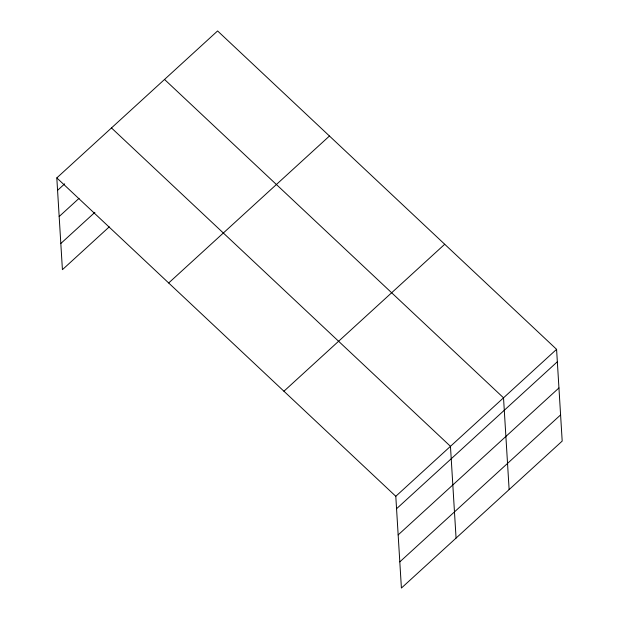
<?xml version="1.0" encoding="UTF-8"?>
<svg xmlns="http://www.w3.org/2000/svg" width="619" height="619" viewBox="0 0 619 619"><rect width="100%" height="100%" fill="white"/><g stroke="black" fill="none" stroke-linecap="round" stroke-linejoin="round"><path stroke-width="0.93" d="M56.809 177.908L217.594 30.95L556.582 349.333L562.191 441.092L401.406 588.05L395.796 496.291L56.809 177.908L62.418 269.667L109.277 226.84M57.567 190.35L64.67 183.858M59.169 216.526L79.046 198.359M60.817 243.491L94.893 212.348M168.678 282.976L329.455 136.018M283.928 391.223L444.713 244.265M395.796 496.291L556.582 349.333M396.555 508.733L557.34 361.775M398.156 534.909L558.942 387.951M399.804 561.874L560.59 414.916M164.53 79.449L503.526 397.831L509.135 489.59M111.474 127.94L450.462 446.322L456.071 538.081"/></g></svg>
